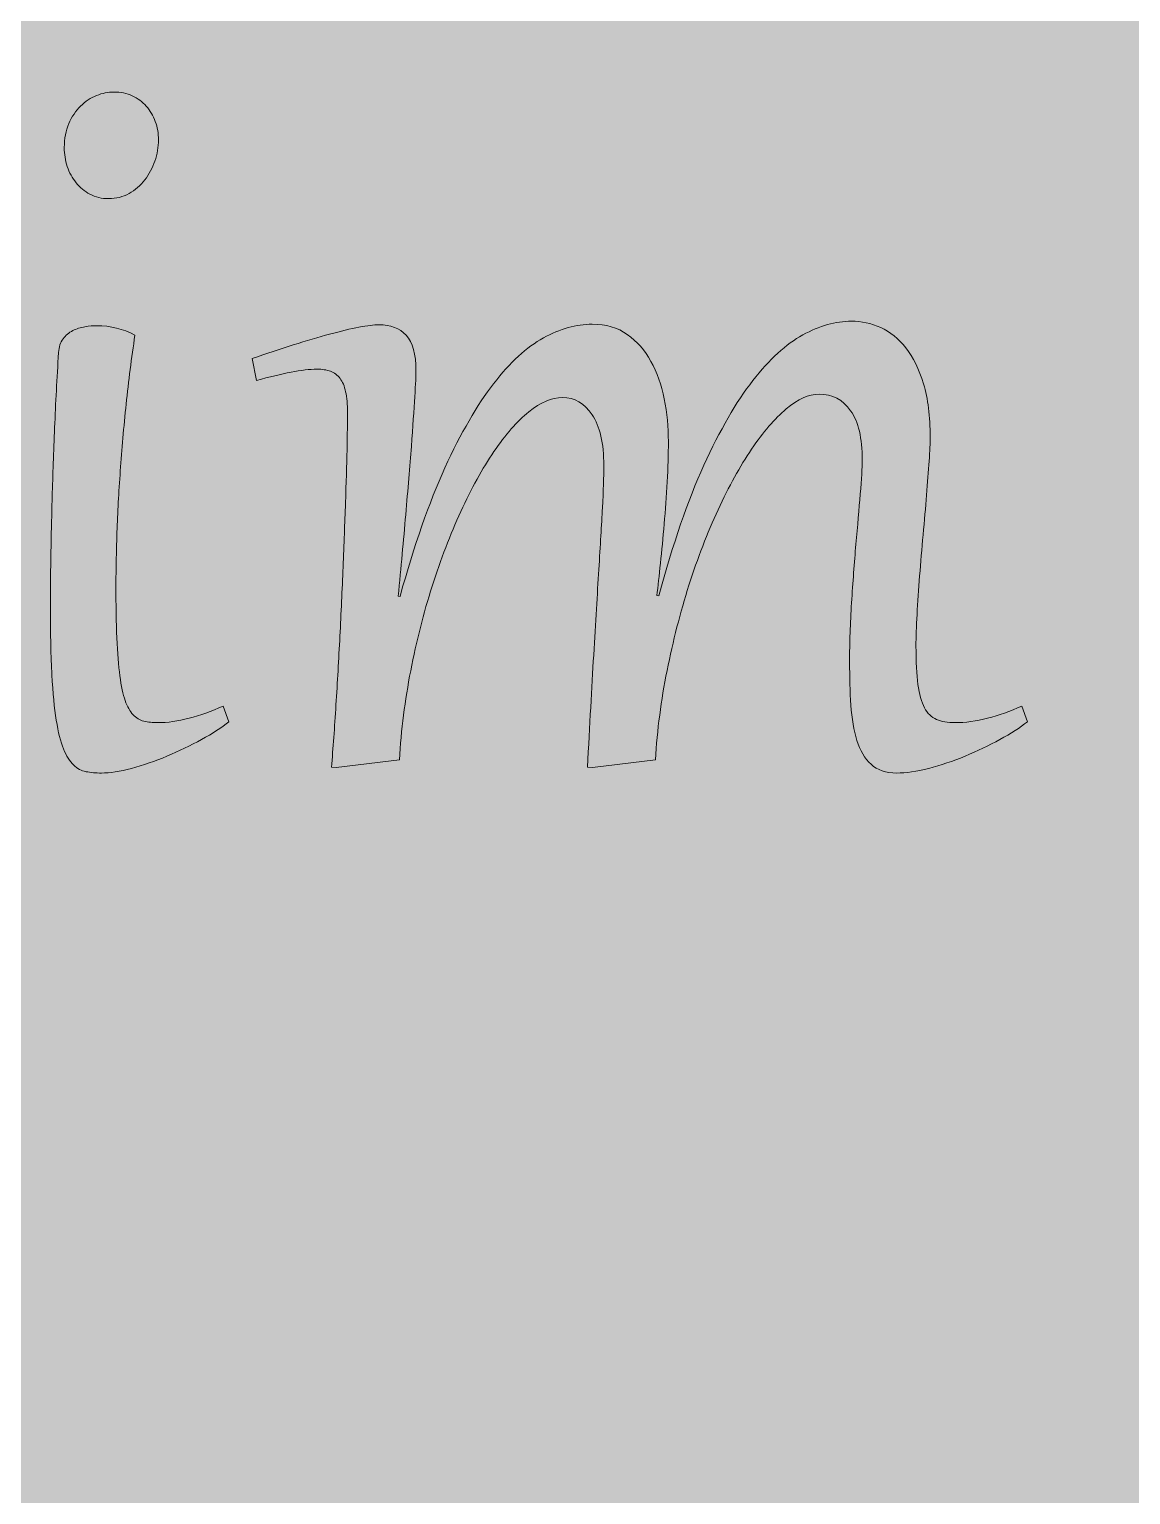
# Model space of a CAD drawing. Extents: x -4214 to -1795, y -2227 to -856.
# Drawn here: x -2883.1 to -2809.6, y -1884.3 to -1786.5 of the extents above; entities that cross this region are included whole.
import ezdxf

# ---------------------------------------------------------------- set-up
doc = ezdxf.new("R2010")
doc.units = 0
doc.header["$MEASUREMENT"] = 0
doc.layers.add('Layer 1', color=7, linetype='Continuous')

# ---------------------------------------------------------------- blocks, each defined once
blk = doc.blocks.new('block 14')
at = {"layer": 'Layer 1', "true_color": 0x2a3f49}
h = blk.add_hatch(color=149, dxfattribs=at)
h.dxf.hatch_style = 2
edge = h.paths.add_edge_path()
edge.add_spline(control_points=[(-2876.015, -1806.922), (-2876.243, -1808.447), (-2876.438, -1809.983), (-2876.599, -1811.519), (-2876.76, -1813.06), (-2876.891, -1814.545), (-2876.991, -1815.984), (-2877.093, -1817.417), (-2877.167, -1818.779), (-2877.213, -1820.059), (-2877.259, -1821.344), (-2877.282, -1822.501), (-2877.282, -1823.536), (-2877.282, -1824.928), (-2877.262, -1826.126), (-2877.224, -1827.13), (-2877.183, -1828.128), (-2877.116, -1828.973), (-2877.021, -1829.654), (-2876.927, -1830.34), (-2876.809, -1830.888), (-2876.668, -1831.297), (-2876.527, -1831.707), (-2876.353, -1832.024), (-2876.146, -1832.244), (-2875.939, -1832.465), (-2875.695, -1832.608), (-2875.421, -1832.68), (-2875.145, -1832.746), (-2874.833, -1832.777), (-2874.484, -1832.777), (-2873.839, -1832.777), (-2873.146, -1832.68), (-2872.401, -1832.485), (-2871.656, -1832.29), (-2870.901, -1832.019), (-2870.135, -1831.671), (-2870.135, -1831.671), (-2869.751, -1832.715), (-2869.751, -1832.715), (-2870.235, -1833.104), (-2870.842, -1833.504), (-2871.574, -1833.903), (-2872.306, -1834.308), (-2873.074, -1834.676), (-2873.88, -1835.014), (-2874.687, -1835.347), (-2875.475, -1835.618), (-2876.246, -1835.828), (-2877.019, -1836.038), (-2877.687, -1836.141), (-2878.25, -1836.141), (-2878.626, -1836.141), (-2878.969, -1836.11), (-2879.277, -1836.048), (-2879.586, -1835.992), (-2879.865, -1835.838), (-2880.114, -1835.598), (-2880.362, -1835.357), (-2880.582, -1834.999), (-2880.777, -1834.528), (-2880.971, -1834.062), (-2881.133, -1833.422), (-2881.261, -1832.618), (-2881.389, -1831.809), (-2881.486, -1830.806), (-2881.552, -1829.597), (-2881.619, -1828.389), (-2881.655, -1826.925), (-2881.655, -1825.205), (-2881.655, -1824.196), (-2881.645, -1823.059), (-2881.624, -1821.79), (-2881.604, -1820.525), (-2881.573, -1819.158), (-2881.532, -1817.704), (-2881.494, -1816.245), (-2881.44, -1814.709), (-2881.371, -1813.091), (-2881.304, -1811.473), (-2881.217, -1809.804), (-2881.11, -1808.089), (-2881.084, -1807.71), (-2880.982, -1807.408), (-2880.807, -1807.173), (-2880.633, -1806.937), (-2880.418, -1806.753), (-2880.162, -1806.625), (-2879.909, -1806.502), (-2879.638, -1806.415), (-2879.348, -1806.364), (-2879.059, -1806.318), (-2878.793, -1806.297), (-2878.552, -1806.297), (-2877.654, -1806.297), (-2876.806, -1806.502), (-2876.015, -1806.922)], knot_values=[0, 0, 0, 0, 1, 1, 1, 2, 2, 2, 3, 3, 3, 4, 4, 4, 5, 5, 5, 6, 6, 6, 7, 7, 7, 8, 8, 8, 9, 9, 9, 10, 10, 10, 11, 11, 11, 12, 12, 12, 13, 13, 13, 14, 14, 14, 15, 15, 15, 16, 16, 16, 17, 17, 17, 18, 18, 18, 19, 19, 19, 20, 20, 20, 21, 21, 21, 22, 22, 22, 23, 23, 23, 24, 24, 24, 25, 25, 25, 26, 26, 26, 27, 27, 27, 28, 28, 28, 29, 29, 29, 30, 30, 30, 31, 31, 31, 32, 32, 32, 32], degree=3, periodic=1)
edge = h.paths.add_edge_path()
edge.add_spline(control_points=[(-2877.766, -1797.819), (-2878.237, -1797.819), (-2878.652, -1797.721), (-2879.016, -1797.527), (-2879.379, -1797.332), (-2879.686, -1797.076), (-2879.942, -1796.759), (-2880.196, -1796.442), (-2880.393, -1796.083), (-2880.526, -1795.674), (-2880.659, -1795.264), (-2880.728, -1794.844), (-2880.728, -1794.414), (-2880.728, -1793.81), (-2880.626, -1793.277), (-2880.426, -1792.812), (-2880.224, -1792.351), (-2879.963, -1791.962), (-2879.64, -1791.644), (-2879.318, -1791.327), (-2878.962, -1791.091), (-2878.573, -1790.938), (-2878.184, -1790.784), (-2877.8, -1790.707), (-2877.423, -1790.707), (-2876.968, -1790.707), (-2876.558, -1790.789), (-2876.197, -1790.958), (-2875.834, -1791.127), (-2875.521, -1791.358), (-2875.26, -1791.655), (-2874.996, -1791.951), (-2874.797, -1792.289), (-2874.656, -1792.673), (-2874.515, -1793.052), (-2874.444, -1793.467), (-2874.444, -1793.907), (-2874.444, -1794.378), (-2874.525, -1794.844), (-2874.687, -1795.31), (-2874.845, -1795.771), (-2875.071, -1796.191), (-2875.36, -1796.57), (-2875.649, -1796.943), (-2875.997, -1797.245), (-2876.407, -1797.476), (-2876.817, -1797.701), (-2877.27, -1797.819), (-2877.766, -1797.819)], knot_values=[0, 0, 0, 0, 1, 1, 1, 2, 2, 2, 3, 3, 3, 4, 4, 4, 5, 5, 5, 6, 6, 6, 7, 7, 7, 8, 8, 8, 9, 9, 9, 10, 10, 10, 11, 11, 11, 12, 12, 12, 13, 13, 13, 14, 14, 14, 15, 15, 15, 16, 16, 16, 16], degree=3, periodic=1)
h = blk.add_hatch(color=149, dxfattribs=at)
h.dxf.hatch_style = 2
edge = h.paths.add_edge_path()
edge.add_spline(control_points=[(-2868.202, -1808.488), (-2867.25, -1808.156), (-2866.334, -1807.848), (-2865.453, -1807.572), (-2864.575, -1807.301), (-2863.766, -1807.06), (-2863.029, -1806.86), (-2862.289, -1806.656), (-2861.639, -1806.502), (-2861.073, -1806.394), (-2860.51, -1806.287), (-2860.067, -1806.236), (-2859.745, -1806.236), (-2858.966, -1806.236), (-2858.36, -1806.466), (-2857.922, -1806.927), (-2857.487, -1807.393), (-2857.269, -1808.186), (-2857.269, -1809.318), (-2857.269, -1809.584), (-2857.295, -1810.158), (-2857.348, -1811.038), (-2857.402, -1811.919), (-2857.479, -1813.019), (-2857.579, -1814.351), (-2857.681, -1815.682), (-2857.804, -1817.197), (-2857.953, -1818.902), (-2858.101, -1820.607), (-2858.268, -1822.419), (-2858.457, -1824.339), (-2858.457, -1824.339), (-2858.334, -1824.36), (-2858.334, -1824.36), (-2857.395, -1820.95), (-2856.396, -1818.088), (-2855.334, -1815.769), (-2854.274, -1813.455), (-2853.194, -1811.586), (-2852.093, -1810.163), (-2850.992, -1808.739), (-2849.884, -1807.72), (-2848.77, -1807.111), (-2847.654, -1806.502), (-2846.574, -1806.195), (-2845.527, -1806.195), (-2844.6, -1806.195), (-2843.814, -1806.425), (-2843.172, -1806.881), (-2842.527, -1807.336), (-2842.002, -1807.936), (-2841.6, -1808.673), (-2841.198, -1809.41), (-2840.901, -1810.245), (-2840.714, -1811.176), (-2840.525, -1812.113), (-2840.433, -1813.06), (-2840.433, -1814.028), (-2840.433, -1814.873), (-2840.458, -1815.769), (-2840.512, -1816.716), (-2840.566, -1817.663), (-2840.632, -1818.595), (-2840.714, -1819.517), (-2840.794, -1820.438), (-2840.878, -1821.308), (-2840.965, -1822.133), (-2841.052, -1822.962), (-2841.129, -1823.684), (-2841.198, -1824.298), (-2841.198, -1824.298), (-2841.075, -1824.319), (-2841.075, -1824.319), (-2840.136, -1820.858), (-2839.132, -1817.95), (-2838.065, -1815.61), (-2836.997, -1813.265), (-2835.912, -1811.381), (-2834.803, -1809.958), (-2833.695, -1808.54), (-2832.584, -1807.521), (-2831.47, -1806.912), (-2830.357, -1806.297), (-2829.274, -1805.995), (-2828.227, -1805.995), (-2827.556, -1805.995), (-2826.906, -1806.133), (-2826.274, -1806.415), (-2825.644, -1806.697), (-2825.083, -1807.152), (-2824.592, -1807.777), (-2824.103, -1808.401), (-2823.709, -1809.2), (-2823.414, -1810.183), (-2823.12, -1811.161), (-2822.972, -1812.344), (-2822.972, -1813.726), (-2822.972, -1814.115), (-2822.995, -1814.648), (-2823.041, -1815.329), (-2823.089, -1816.004), (-2823.146, -1816.762), (-2823.212, -1817.591), (-2823.281, -1818.426), (-2823.358, -1819.307), (-2823.445, -1820.244), (-2823.532, -1821.175), (-2823.609, -1822.092), (-2823.676, -1822.988), (-2823.745, -1823.889), (-2823.801, -1824.744), (-2823.847, -1825.558), (-2823.896, -1826.372), (-2823.919, -1827.073), (-2823.919, -1827.662), (-2823.919, -1828.712), (-2823.875, -1829.562), (-2823.788, -1830.222), (-2823.699, -1830.877), (-2823.555, -1831.4), (-2823.353, -1831.778), (-2823.153, -1832.162), (-2822.885, -1832.424), (-2822.549, -1832.567), (-2822.214, -1832.705), (-2821.804, -1832.777), (-2821.32, -1832.777), (-2820.622, -1832.777), (-2819.897, -1832.68), (-2819.144, -1832.485), (-2818.394, -1832.29), (-2817.634, -1832.019), (-2816.869, -1831.671), (-2816.869, -1831.671), (-2816.487, -1832.715), (-2816.487, -1832.715), (-2816.971, -1833.104), (-2817.58, -1833.504), (-2818.32, -1833.903), (-2819.057, -1834.308), (-2819.833, -1834.676), (-2820.645, -1835.014), (-2821.459, -1835.347), (-2822.268, -1835.618), (-2823.071, -1835.828), (-2823.878, -1836.038), (-2824.589, -1836.141), (-2825.206, -1836.141), (-2825.931, -1836.141), (-2826.502, -1835.946), (-2826.919, -1835.557), (-2827.334, -1835.168), (-2827.646, -1834.635), (-2827.856, -1833.965), (-2828.063, -1833.294), (-2828.196, -1832.511), (-2828.258, -1831.609), (-2828.319, -1830.708), (-2828.347, -1829.746), (-2828.347, -1828.712), (-2828.347, -1827.462), (-2828.304, -1826.152), (-2828.217, -1824.785), (-2828.13, -1823.413), (-2828.032, -1822.112), (-2827.925, -1820.873), (-2827.817, -1819.639), (-2827.72, -1818.523), (-2827.633, -1817.525), (-2827.546, -1816.521), (-2827.503, -1815.769), (-2827.503, -1815.257), (-2827.503, -1813.793), (-2827.761, -1812.697), (-2828.278, -1811.965), (-2828.795, -1811.233), (-2829.497, -1810.864), (-2830.382, -1810.864), (-2831.066, -1810.864), (-2831.796, -1811.192), (-2832.569, -1811.842), (-2833.339, -1812.492), (-2834.112, -1813.393), (-2834.883, -1814.53), (-2835.656, -1815.672), (-2836.401, -1817.018), (-2837.12, -1818.569), (-2837.837, -1820.121), (-2838.485, -1821.8), (-2839.063, -1823.612), (-2839.639, -1825.425), (-2840.125, -1827.324), (-2840.522, -1829.306), (-2840.919, -1831.282), (-2841.178, -1833.268), (-2841.298, -1835.255), (-2841.298, -1835.255), (-2845.506, -1835.777), (-2845.506, -1835.777), (-2845.506, -1835.777), (-2845.829, -1835.757), (-2845.829, -1835.757), (-2845.68, -1832.941), (-2845.545, -1830.442), (-2845.417, -1828.266), (-2845.289, -1826.09), (-2845.174, -1824.191), (-2845.074, -1822.568), (-2844.974, -1820.945), (-2844.892, -1819.568), (-2844.833, -1818.441), (-2844.772, -1817.31), (-2844.741, -1816.378), (-2844.741, -1815.641), (-2844.741, -1814.136), (-2845, -1812.999), (-2845.517, -1812.236), (-2846.034, -1811.473), (-2846.694, -1811.089), (-2847.501, -1811.089), (-2848.212, -1811.089), (-2848.96, -1811.407), (-2849.746, -1812.047), (-2850.531, -1812.682), (-2851.307, -1813.567), (-2852.073, -1814.694), (-2852.838, -1815.82), (-2853.573, -1817.151), (-2854.277, -1818.692), (-2854.983, -1820.228), (-2855.621, -1821.887), (-2856.191, -1823.674), (-2856.762, -1825.461), (-2857.238, -1827.34), (-2857.62, -1829.316), (-2858.004, -1831.287), (-2858.255, -1833.268), (-2858.375, -1835.255), (-2858.375, -1835.255), (-2862.584, -1835.777), (-2862.584, -1835.777), (-2862.584, -1835.777), (-2862.906, -1835.757), (-2862.906, -1835.757), (-2862.799, -1834.482), (-2862.699, -1833.094), (-2862.604, -1831.589), (-2862.512, -1830.084), (-2862.422, -1828.558), (-2862.343, -1827.007), (-2862.264, -1825.455), (-2862.192, -1823.92), (-2862.13, -1822.394), (-2862.072, -1820.873), (-2862.018, -1819.45), (-2861.969, -1818.129), (-2861.923, -1816.803), (-2861.89, -1815.62), (-2861.869, -1814.571), (-2861.849, -1813.526), (-2861.839, -1812.697), (-2861.839, -1812.093), (-2861.839, -1811.545), (-2861.88, -1811.079), (-2861.961, -1810.705), (-2862.041, -1810.332), (-2862.166, -1810.03), (-2862.333, -1809.809), (-2862.502, -1809.589), (-2862.711, -1809.43), (-2862.967, -1809.338), (-2863.223, -1809.241), (-2863.526, -1809.195), (-2863.874, -1809.195), (-2864.358, -1809.195), (-2864.933, -1809.262), (-2865.604, -1809.395), (-2866.277, -1809.533), (-2867.043, -1809.712), (-2867.9, -1809.942), (-2867.9, -1809.942), (-2868.202, -1808.488), (-2868.202, -1808.488)], knot_values=[0, 0, 0, 0, 1, 1, 1, 2, 2, 2, 3, 3, 3, 4, 4, 4, 5, 5, 5, 6, 6, 6, 7, 7, 7, 8, 8, 8, 9, 9, 9, 10, 10, 10, 11, 11, 11, 12, 12, 12, 13, 13, 13, 14, 14, 14, 15, 15, 15, 16, 16, 16, 17, 17, 17, 18, 18, 18, 19, 19, 19, 20, 20, 20, 21, 21, 21, 22, 22, 22, 23, 23, 23, 24, 24, 24, 25, 25, 25, 26, 26, 26, 27, 27, 27, 28, 28, 28, 29, 29, 29, 30, 30, 30, 31, 31, 31, 32, 32, 32, 33, 33, 33, 34, 34, 34, 35, 35, 35, 36, 36, 36, 37, 37, 37, 38, 38, 38, 39, 39, 39, 40, 40, 40, 41, 41, 41, 42, 42, 42, 43, 43, 43, 44, 44, 44, 45, 45, 45, 46, 46, 46, 47, 47, 47, 48, 48, 48, 49, 49, 49, 50, 50, 50, 51, 51, 51, 52, 52, 52, 53, 53, 53, 54, 54, 54, 55, 55, 55, 56, 56, 56, 57, 57, 57, 58, 58, 58, 59, 59, 59, 60, 60, 60, 61, 61, 61, 62, 62, 62, 63, 63, 63, 64, 64, 64, 65, 65, 65, 66, 66, 66, 67, 67, 67, 68, 68, 68, 69, 69, 69, 70, 70, 70, 71, 71, 71, 72, 72, 72, 73, 73, 73, 74, 74, 74, 75, 75, 75, 76, 76, 76, 77, 77, 77, 78, 78, 78, 79, 79, 79, 80, 80, 80, 81, 81, 81, 82, 82, 82, 83, 83, 83, 84, 84, 84, 85, 85, 85, 86, 86, 86, 87, 87, 87, 88, 88, 88, 89, 89, 89, 90, 90, 90, 91, 91, 91, 92, 92, 92, 93, 93, 93, 94, 94, 94, 94], degree=3, periodic=1)
at = {"layer": 'Layer 1', "lineweight": 0}
for points, knots in [([(-2877.766, -1797.819), (-2878.237, -1797.819), (-2878.652, -1797.721), (-2879.016, -1797.527), (-2879.379, -1797.332), (-2879.686, -1797.076), (-2879.942, -1796.759), (-2880.196, -1796.442), (-2880.393, -1796.083), (-2880.526, -1795.674), (-2880.659, -1795.264), (-2880.728, -1794.844), (-2880.728, -1794.414), (-2880.728, -1793.81), (-2880.626, -1793.277), (-2880.426, -1792.812), (-2880.224, -1792.351), (-2879.963, -1791.962), (-2879.64, -1791.644), (-2879.318, -1791.327), (-2878.962, -1791.091), (-2878.573, -1790.938), (-2878.184, -1790.784), (-2877.8, -1790.707), (-2877.423, -1790.707), (-2876.968, -1790.707), (-2876.558, -1790.789), (-2876.197, -1790.958), (-2875.834, -1791.127), (-2875.521, -1791.358), (-2875.26, -1791.655), (-2874.996, -1791.951), (-2874.797, -1792.289), (-2874.656, -1792.673), (-2874.515, -1793.052), (-2874.444, -1793.467), (-2874.444, -1793.907), (-2874.444, -1794.378), (-2874.525, -1794.844), (-2874.687, -1795.31), (-2874.845, -1795.771), (-2875.071, -1796.191), (-2875.36, -1796.57), (-2875.649, -1796.943), (-2875.997, -1797.245), (-2876.407, -1797.476), (-2876.817, -1797.701), (-2877.27, -1797.819), (-2877.766, -1797.819)], [0, 0, 0, 0, 1, 1, 1, 2, 2, 2, 3, 3, 3, 4, 4, 4, 5, 5, 5, 6, 6, 6, 7, 7, 7, 8, 8, 8, 9, 9, 9, 10, 10, 10, 11, 11, 11, 12, 12, 12, 13, 13, 13, 14, 14, 14, 15, 15, 15, 16, 16, 16, 16]), ([(-2876.015, -1806.922), (-2876.243, -1808.447), (-2876.438, -1809.983), (-2876.599, -1811.519), (-2876.76, -1813.06), (-2876.891, -1814.545), (-2876.991, -1815.984), (-2877.093, -1817.417), (-2877.167, -1818.779), (-2877.213, -1820.059), (-2877.259, -1821.344), (-2877.282, -1822.501), (-2877.282, -1823.536), (-2877.282, -1824.928), (-2877.262, -1826.126), (-2877.224, -1827.13), (-2877.183, -1828.128), (-2877.116, -1828.973), (-2877.021, -1829.654), (-2876.927, -1830.34), (-2876.809, -1830.888), (-2876.668, -1831.297), (-2876.527, -1831.707), (-2876.353, -1832.024), (-2876.146, -1832.244), (-2875.939, -1832.465), (-2875.695, -1832.608), (-2875.421, -1832.68), (-2875.145, -1832.746), (-2874.833, -1832.777), (-2874.484, -1832.777), (-2873.839, -1832.777), (-2873.146, -1832.68), (-2872.401, -1832.485), (-2871.656, -1832.29), (-2870.901, -1832.019), (-2870.135, -1831.671), (-2870.135, -1831.671), (-2869.751, -1832.715), (-2869.751, -1832.715), (-2870.235, -1833.104), (-2870.842, -1833.504), (-2871.574, -1833.903), (-2872.306, -1834.308), (-2873.074, -1834.676), (-2873.88, -1835.014), (-2874.687, -1835.347), (-2875.475, -1835.618), (-2876.246, -1835.828), (-2877.019, -1836.038), (-2877.687, -1836.141), (-2878.25, -1836.141), (-2878.626, -1836.141), (-2878.969, -1836.11), (-2879.277, -1836.048), (-2879.586, -1835.992), (-2879.865, -1835.838), (-2880.114, -1835.598), (-2880.362, -1835.357), (-2880.582, -1834.999), (-2880.777, -1834.528), (-2880.971, -1834.062), (-2881.133, -1833.422), (-2881.261, -1832.618), (-2881.389, -1831.809), (-2881.486, -1830.806), (-2881.552, -1829.597), (-2881.619, -1828.389), (-2881.655, -1826.925), (-2881.655, -1825.205), (-2881.655, -1824.196), (-2881.645, -1823.059), (-2881.624, -1821.79), (-2881.604, -1820.525), (-2881.573, -1819.158), (-2881.532, -1817.704), (-2881.494, -1816.245), (-2881.44, -1814.709), (-2881.371, -1813.091), (-2881.304, -1811.473), (-2881.217, -1809.804), (-2881.11, -1808.089), (-2881.084, -1807.71), (-2880.982, -1807.408), (-2880.807, -1807.173), (-2880.633, -1806.937), (-2880.418, -1806.753), (-2880.162, -1806.625), (-2879.909, -1806.502), (-2879.638, -1806.415), (-2879.348, -1806.364), (-2879.059, -1806.318), (-2878.793, -1806.297), (-2878.552, -1806.297), (-2877.654, -1806.297), (-2876.806, -1806.502), (-2876.015, -1806.922)], [0, 0, 0, 0, 1, 1, 1, 2, 2, 2, 3, 3, 3, 4, 4, 4, 5, 5, 5, 6, 6, 6, 7, 7, 7, 8, 8, 8, 9, 9, 9, 10, 10, 10, 11, 11, 11, 12, 12, 12, 13, 13, 13, 14, 14, 14, 15, 15, 15, 16, 16, 16, 17, 17, 17, 18, 18, 18, 19, 19, 19, 20, 20, 20, 21, 21, 21, 22, 22, 22, 23, 23, 23, 24, 24, 24, 25, 25, 25, 26, 26, 26, 27, 27, 27, 28, 28, 28, 29, 29, 29, 30, 30, 30, 31, 31, 31, 32, 32, 32, 32]), ([(-2868.202, -1808.488), (-2867.25, -1808.156), (-2866.334, -1807.848), (-2865.453, -1807.572), (-2864.575, -1807.301), (-2863.766, -1807.06), (-2863.029, -1806.86), (-2862.289, -1806.656), (-2861.639, -1806.502), (-2861.073, -1806.394), (-2860.51, -1806.287), (-2860.067, -1806.236), (-2859.745, -1806.236), (-2858.966, -1806.236), (-2858.36, -1806.466), (-2857.922, -1806.927), (-2857.487, -1807.393), (-2857.269, -1808.186), (-2857.269, -1809.318), (-2857.269, -1809.584), (-2857.295, -1810.158), (-2857.348, -1811.038), (-2857.402, -1811.919), (-2857.479, -1813.019), (-2857.579, -1814.351), (-2857.681, -1815.682), (-2857.804, -1817.197), (-2857.953, -1818.902), (-2858.101, -1820.607), (-2858.268, -1822.419), (-2858.457, -1824.339), (-2858.457, -1824.339), (-2858.334, -1824.36), (-2858.334, -1824.36), (-2857.395, -1820.95), (-2856.396, -1818.088), (-2855.334, -1815.769), (-2854.274, -1813.455), (-2853.194, -1811.586), (-2852.093, -1810.163), (-2850.992, -1808.739), (-2849.884, -1807.72), (-2848.77, -1807.111), (-2847.654, -1806.502), (-2846.574, -1806.195), (-2845.527, -1806.195), (-2844.6, -1806.195), (-2843.814, -1806.425), (-2843.172, -1806.881), (-2842.527, -1807.336), (-2842.002, -1807.936), (-2841.6, -1808.673), (-2841.198, -1809.41), (-2840.901, -1810.245), (-2840.714, -1811.176), (-2840.525, -1812.113), (-2840.433, -1813.06), (-2840.433, -1814.028), (-2840.433, -1814.873), (-2840.458, -1815.769), (-2840.512, -1816.716), (-2840.566, -1817.663), (-2840.632, -1818.595), (-2840.714, -1819.517), (-2840.794, -1820.438), (-2840.878, -1821.308), (-2840.965, -1822.133), (-2841.052, -1822.962), (-2841.129, -1823.684), (-2841.198, -1824.298), (-2841.198, -1824.298), (-2841.075, -1824.319), (-2841.075, -1824.319), (-2840.136, -1820.858), (-2839.132, -1817.95), (-2838.065, -1815.61), (-2836.997, -1813.265), (-2835.912, -1811.381), (-2834.803, -1809.958), (-2833.695, -1808.54), (-2832.584, -1807.521), (-2831.47, -1806.912), (-2830.357, -1806.297), (-2829.274, -1805.995), (-2828.227, -1805.995), (-2827.556, -1805.995), (-2826.906, -1806.133), (-2826.274, -1806.415), (-2825.644, -1806.697), (-2825.083, -1807.152), (-2824.592, -1807.777), (-2824.103, -1808.401), (-2823.709, -1809.2), (-2823.414, -1810.183), (-2823.12, -1811.161), (-2822.972, -1812.344), (-2822.972, -1813.726), (-2822.972, -1814.115), (-2822.995, -1814.648), (-2823.041, -1815.329), (-2823.089, -1816.004), (-2823.146, -1816.762), (-2823.212, -1817.591), (-2823.281, -1818.426), (-2823.358, -1819.307), (-2823.445, -1820.244), (-2823.532, -1821.175), (-2823.609, -1822.092), (-2823.676, -1822.988), (-2823.745, -1823.889), (-2823.801, -1824.744), (-2823.847, -1825.558), (-2823.896, -1826.372), (-2823.919, -1827.073), (-2823.919, -1827.662), (-2823.919, -1828.712), (-2823.875, -1829.562), (-2823.788, -1830.222), (-2823.699, -1830.877), (-2823.555, -1831.4), (-2823.353, -1831.778), (-2823.153, -1832.162), (-2822.885, -1832.424), (-2822.549, -1832.567), (-2822.214, -1832.705), (-2821.804, -1832.777), (-2821.32, -1832.777), (-2820.622, -1832.777), (-2819.897, -1832.68), (-2819.144, -1832.485), (-2818.394, -1832.29), (-2817.634, -1832.019), (-2816.869, -1831.671), (-2816.869, -1831.671), (-2816.487, -1832.715), (-2816.487, -1832.715), (-2816.971, -1833.104), (-2817.58, -1833.504), (-2818.32, -1833.903), (-2819.057, -1834.308), (-2819.833, -1834.676), (-2820.645, -1835.014), (-2821.459, -1835.347), (-2822.268, -1835.618), (-2823.071, -1835.828), (-2823.878, -1836.038), (-2824.589, -1836.141), (-2825.206, -1836.141), (-2825.931, -1836.141), (-2826.502, -1835.946), (-2826.919, -1835.557), (-2827.334, -1835.168), (-2827.646, -1834.635), (-2827.856, -1833.965), (-2828.063, -1833.294), (-2828.196, -1832.511), (-2828.258, -1831.609), (-2828.319, -1830.708), (-2828.347, -1829.746), (-2828.347, -1828.712), (-2828.347, -1827.462), (-2828.304, -1826.152), (-2828.217, -1824.785), (-2828.13, -1823.413), (-2828.032, -1822.112), (-2827.925, -1820.873), (-2827.817, -1819.639), (-2827.72, -1818.523), (-2827.633, -1817.525), (-2827.546, -1816.521), (-2827.503, -1815.769), (-2827.503, -1815.257), (-2827.503, -1813.793), (-2827.761, -1812.697), (-2828.278, -1811.965), (-2828.795, -1811.233), (-2829.497, -1810.864), (-2830.382, -1810.864), (-2831.066, -1810.864), (-2831.796, -1811.192), (-2832.569, -1811.842), (-2833.339, -1812.492), (-2834.112, -1813.393), (-2834.883, -1814.53), (-2835.656, -1815.672), (-2836.401, -1817.018), (-2837.12, -1818.569), (-2837.837, -1820.121), (-2838.485, -1821.8), (-2839.063, -1823.612), (-2839.639, -1825.425), (-2840.125, -1827.324), (-2840.522, -1829.306), (-2840.919, -1831.282), (-2841.178, -1833.268), (-2841.298, -1835.255), (-2841.298, -1835.255), (-2845.506, -1835.777), (-2845.506, -1835.777), (-2845.506, -1835.777), (-2845.829, -1835.757), (-2845.829, -1835.757), (-2845.68, -1832.941), (-2845.545, -1830.442), (-2845.417, -1828.266), (-2845.289, -1826.09), (-2845.174, -1824.191), (-2845.074, -1822.568), (-2844.974, -1820.945), (-2844.892, -1819.568), (-2844.833, -1818.441), (-2844.772, -1817.31), (-2844.741, -1816.378), (-2844.741, -1815.641), (-2844.741, -1814.136), (-2845, -1812.999), (-2845.517, -1812.236), (-2846.034, -1811.473), (-2846.694, -1811.089), (-2847.501, -1811.089), (-2848.212, -1811.089), (-2848.96, -1811.407), (-2849.746, -1812.047), (-2850.531, -1812.682), (-2851.307, -1813.567), (-2852.073, -1814.694), (-2852.838, -1815.82), (-2853.573, -1817.151), (-2854.277, -1818.692), (-2854.983, -1820.228), (-2855.621, -1821.887), (-2856.191, -1823.674), (-2856.762, -1825.461), (-2857.238, -1827.34), (-2857.62, -1829.316), (-2858.004, -1831.287), (-2858.255, -1833.268), (-2858.375, -1835.255), (-2858.375, -1835.255), (-2862.584, -1835.777), (-2862.584, -1835.777), (-2862.584, -1835.777), (-2862.906, -1835.757), (-2862.906, -1835.757), (-2862.799, -1834.482), (-2862.699, -1833.094), (-2862.604, -1831.589), (-2862.512, -1830.084), (-2862.422, -1828.558), (-2862.343, -1827.007), (-2862.264, -1825.455), (-2862.192, -1823.92), (-2862.13, -1822.394), (-2862.072, -1820.873), (-2862.018, -1819.45), (-2861.969, -1818.129), (-2861.923, -1816.803), (-2861.89, -1815.62), (-2861.869, -1814.571), (-2861.849, -1813.526), (-2861.839, -1812.697), (-2861.839, -1812.093), (-2861.839, -1811.545), (-2861.88, -1811.079), (-2861.961, -1810.705), (-2862.041, -1810.332), (-2862.166, -1810.03), (-2862.333, -1809.809), (-2862.502, -1809.589), (-2862.711, -1809.43), (-2862.967, -1809.338), (-2863.223, -1809.241), (-2863.526, -1809.195), (-2863.874, -1809.195), (-2864.358, -1809.195), (-2864.933, -1809.262), (-2865.604, -1809.395), (-2866.277, -1809.533), (-2867.043, -1809.712), (-2867.9, -1809.942), (-2867.9, -1809.942), (-2868.202, -1808.488), (-2868.202, -1808.488)], [0, 0, 0, 0, 1, 1, 1, 2, 2, 2, 3, 3, 3, 4, 4, 4, 5, 5, 5, 6, 6, 6, 7, 7, 7, 8, 8, 8, 9, 9, 9, 10, 10, 10, 11, 11, 11, 12, 12, 12, 13, 13, 13, 14, 14, 14, 15, 15, 15, 16, 16, 16, 17, 17, 17, 18, 18, 18, 19, 19, 19, 20, 20, 20, 21, 21, 21, 22, 22, 22, 23, 23, 23, 24, 24, 24, 25, 25, 25, 26, 26, 26, 27, 27, 27, 28, 28, 28, 29, 29, 29, 30, 30, 30, 31, 31, 31, 32, 32, 32, 33, 33, 33, 34, 34, 34, 35, 35, 35, 36, 36, 36, 37, 37, 37, 38, 38, 38, 39, 39, 39, 40, 40, 40, 41, 41, 41, 42, 42, 42, 43, 43, 43, 44, 44, 44, 45, 45, 45, 46, 46, 46, 47, 47, 47, 48, 48, 48, 49, 49, 49, 50, 50, 50, 51, 51, 51, 52, 52, 52, 53, 53, 53, 54, 54, 54, 55, 55, 55, 56, 56, 56, 57, 57, 57, 58, 58, 58, 59, 59, 59, 60, 60, 60, 61, 61, 61, 62, 62, 62, 63, 63, 63, 64, 64, 64, 65, 65, 65, 66, 66, 66, 67, 67, 67, 68, 68, 68, 69, 69, 69, 70, 70, 70, 71, 71, 71, 72, 72, 72, 73, 73, 73, 74, 74, 74, 75, 75, 75, 76, 76, 76, 77, 77, 77, 78, 78, 78, 79, 79, 79, 80, 80, 80, 81, 81, 81, 82, 82, 82, 83, 83, 83, 84, 84, 84, 85, 85, 85, 86, 86, 86, 87, 87, 87, 88, 88, 88, 89, 89, 89, 90, 90, 90, 91, 91, 91, 92, 92, 92, 93, 93, 93, 94, 94, 94, 94])]:
    blk.add_open_spline(points, degree=3, knots=knots, dxfattribs=at)
blk = doc.blocks.new('block 13')
at = {"layer": 'Layer 1'}
blk.add_blockref('block 14', (0, 0), dxfattribs=at)
blk = doc.blocks.new('block 3')
at = {"layer": 'Layer 1'}
blk.add_blockref('block 13', (0, 0), dxfattribs=at)
blk = doc.blocks.new('block 2')
at = {"layer": 'Layer 1', "true_color": 0xd1f7fe}
h = blk.add_hatch(color=7, dxfattribs=at)
h.dxf.hatch_style = 2
edge = h.paths.add_edge_path()
edge.add_spline(control_points=[(-1794.659, -1541.431), (-1798.649, -1538.412), (-1802.263, -1532.957), (-1802.263, -1532.957), (-1818.61, -1510.462), (-1812.956, -1476.786), (-1816.44, -1444.447), (-1820.965, -1402.431), (-1845.854, -1390.896), (-1845.854, -1390.896), (-1804.05, -1322.514), (-1892.292, -1300.542), (-1892.292, -1235.18), (-1892.292, -1185.07), (-1862.628, -1142.357), (-1862.628, -1091.812), (-1862.628, -1048.7), (-1902.166, -1036.972), (-1902.166, -1036.972), (-1867.403, -1000.374), (-1890.029, -934.189), (-1946.844, -934.189), (-2005.099, -934.189), (-2041.371, -964.397), (-2090.141, -964.397), (-2164.557, -964.397), (-2207.797, -887.503), (-2269.21, -938.656), (-2361.653, -869.927), (-2476.864, -966.117), (-2551.279, -966.117), (-2625.692, -966.117), (-2641.586, -875.556), (-2696.264, -901.096), (-2661.195, -910.159), (-2669.29, -950.941), (-2696.643, -950.941), (-2728.631, -950.941), (-2744.91, -917.987), (-2781.111, -917.987), (-2815.612, -917.987), (-2899.41, -972.274), (-2996.855, -864.274), (-2996.855, -864.274), (-2999.685, -861.048), (-3004.227, -855.723), (-3008.771, -861.048), (-3011.602, -864.274), (-3011.602, -864.274), (-3109.046, -972.274), (-3192.844, -917.987), (-3227.345, -917.987), (-3263.546, -917.987), (-3279.825, -950.941), (-3311.816, -950.941), (-3339.168, -950.941), (-3347.261, -910.159), (-3312.192, -901.096), (-3366.87, -875.556), (-3382.764, -966.117), (-3457.177, -966.117), (-3531.593, -966.117), (-3646.803, -869.927), (-3739.248, -938.656), (-3800.66, -887.503), (-3843.9, -964.397), (-3918.315, -964.397), (-3967.085, -964.397), (-4003.357, -934.189), (-4061.612, -934.189), (-4118.429, -934.189), (-4141.053, -1000.374), (-4106.29, -1036.972), (-4106.29, -1036.972), (-4145.828, -1048.7), (-4145.828, -1091.812), (-4145.828, -1142.357), (-4116.166, -1185.07), (-4116.166, -1235.18), (-4116.166, -1300.542), (-4204.407, -1322.514), (-4162.603, -1390.896), (-4162.603, -1390.896), (-4187.491, -1402.431), (-4192.018, -1444.447), (-4195.5, -1476.786), (-4189.846, -1510.462), (-4206.193, -1532.957), (-4206.193, -1532.957), (-4209.854, -1538.247), (-4213.797, -1541.431), (-4209.783, -1544.99), (-4206.193, -1549.904), (-4206.193, -1549.904), (-4189.846, -1572.399), (-4195.5, -1606.075), (-4192.018, -1638.414), (-4187.491, -1680.43), (-4162.603, -1691.965), (-4162.603, -1691.965), (-4204.407, -1760.348), (-4116.166, -1782.319), (-4116.166, -1847.681), (-4116.166, -1897.791), (-4145.828, -1940.504), (-4145.828, -1991.049), (-4145.828, -2034.161), (-4106.29, -2045.889), (-4106.29, -2045.889), (-4141.053, -2082.487), (-4118.429, -2148.672), (-4061.612, -2148.672), (-4003.357, -2148.672), (-3967.085, -2118.464), (-3918.315, -2118.464), (-3843.9, -2118.464), (-3800.66, -2195.358), (-3739.248, -2144.207), (-3646.803, -2212.934), (-3531.593, -2116.744), (-3457.177, -2116.744), (-3382.764, -2116.744), (-3366.87, -2207.305), (-3312.192, -2181.765), (-3347.261, -2172.702), (-3339.168, -2131.92), (-3311.816, -2131.92), (-3279.825, -2131.92), (-3263.546, -2164.874), (-3227.345, -2164.874), (-3192.844, -2164.874), (-3109.046, -2110.587), (-3011.602, -2218.587), (-3011.602, -2218.587), (-3008.771, -2221.813), (-3004.227, -2227.138), (-2999.685, -2221.813), (-2996.855, -2218.587), (-2996.855, -2218.587), (-2899.41, -2110.587), (-2815.612, -2164.874), (-2781.111, -2164.874), (-2744.91, -2164.874), (-2728.631, -2131.92), (-2696.643, -2131.92), (-2669.29, -2131.92), (-2661.195, -2172.702), (-2696.264, -2181.765), (-2641.586, -2207.305), (-2625.692, -2116.744), (-2551.279, -2116.744), (-2476.864, -2116.744), (-2361.653, -2212.934), (-2269.21, -2144.207), (-2207.797, -2195.358), (-2164.557, -2118.464), (-2090.141, -2118.464), (-2041.371, -2118.464), (-2005.099, -2148.672), (-1946.844, -2148.672), (-1890.029, -2148.672), (-1867.403, -2082.487), (-1902.166, -2045.889), (-1902.166, -2045.889), (-1862.628, -2034.161), (-1862.628, -1991.049), (-1862.628, -1940.504), (-1892.292, -1897.791), (-1892.292, -1847.681), (-1892.292, -1782.319), (-1804.05, -1760.348), (-1845.854, -1691.965), (-1845.854, -1691.965), (-1820.965, -1680.43), (-1816.44, -1638.414), (-1812.956, -1606.075), (-1818.61, -1572.399), (-1802.263, -1549.904), (-1802.263, -1549.904), (-1799.123, -1544.754), (-1794.659, -1541.431)], knot_values=[0, 0, 0, 0, 1, 1, 1, 2, 2, 2, 3, 3, 3, 4, 4, 4, 5, 5, 5, 6, 6, 6, 7, 7, 7, 8, 8, 8, 9, 9, 9, 10, 10, 10, 11, 11, 11, 12, 12, 12, 13, 13, 13, 14, 14, 14, 15, 15, 15, 16, 16, 16, 17, 17, 17, 18, 18, 18, 19, 19, 19, 20, 20, 20, 21, 21, 21, 22, 22, 22, 23, 23, 23, 24, 24, 24, 25, 25, 25, 26, 26, 26, 27, 27, 27, 28, 28, 28, 29, 29, 29, 30, 30, 30, 31, 31, 31, 32, 32, 32, 33, 33, 33, 34, 34, 34, 35, 35, 35, 36, 36, 36, 37, 37, 37, 38, 38, 38, 39, 39, 39, 40, 40, 40, 41, 41, 41, 42, 42, 42, 43, 43, 43, 44, 44, 44, 45, 45, 45, 46, 46, 46, 47, 47, 47, 48, 48, 48, 49, 49, 49, 50, 50, 50, 51, 51, 51, 52, 52, 52, 53, 53, 53, 54, 54, 54, 55, 55, 55, 56, 56, 56, 57, 57, 57, 58, 58, 58, 59, 59, 59, 60, 60, 60, 60], degree=3, periodic=1)
at = {"layer": 'Layer 1', "lineweight": 0}
blk.add_open_spline([(-1794.659, -1541.431), (-1798.649, -1538.412), (-1802.263, -1532.957), (-1802.263, -1532.957), (-1818.61, -1510.462), (-1812.956, -1476.786), (-1816.44, -1444.447), (-1820.965, -1402.431), (-1845.854, -1390.896), (-1845.854, -1390.896), (-1804.05, -1322.514), (-1892.292, -1300.542), (-1892.292, -1235.18), (-1892.292, -1185.07), (-1862.628, -1142.357), (-1862.628, -1091.812), (-1862.628, -1048.7), (-1902.166, -1036.972), (-1902.166, -1036.972), (-1867.403, -1000.374), (-1890.029, -934.189), (-1946.844, -934.189), (-2005.099, -934.189), (-2041.371, -964.397), (-2090.141, -964.397), (-2164.557, -964.397), (-2207.797, -887.503), (-2269.21, -938.656), (-2361.653, -869.927), (-2476.864, -966.117), (-2551.279, -966.117), (-2625.692, -966.117), (-2641.586, -875.556), (-2696.264, -901.096), (-2661.195, -910.159), (-2669.29, -950.941), (-2696.643, -950.941), (-2728.631, -950.941), (-2744.91, -917.987), (-2781.111, -917.987), (-2815.612, -917.987), (-2899.41, -972.274), (-2996.855, -864.274), (-2996.855, -864.274), (-2999.685, -861.048), (-3004.227, -855.723), (-3008.771, -861.048), (-3011.602, -864.274), (-3011.602, -864.274), (-3109.046, -972.274), (-3192.844, -917.987), (-3227.345, -917.987), (-3263.546, -917.987), (-3279.825, -950.941), (-3311.816, -950.941), (-3339.168, -950.941), (-3347.261, -910.159), (-3312.192, -901.096), (-3366.87, -875.556), (-3382.764, -966.117), (-3457.177, -966.117), (-3531.593, -966.117), (-3646.803, -869.927), (-3739.248, -938.656), (-3800.66, -887.503), (-3843.9, -964.397), (-3918.315, -964.397), (-3967.085, -964.397), (-4003.357, -934.189), (-4061.612, -934.189), (-4118.429, -934.189), (-4141.053, -1000.374), (-4106.29, -1036.972), (-4106.29, -1036.972), (-4145.828, -1048.7), (-4145.828, -1091.812), (-4145.828, -1142.357), (-4116.166, -1185.07), (-4116.166, -1235.18), (-4116.166, -1300.542), (-4204.407, -1322.514), (-4162.603, -1390.896), (-4162.603, -1390.896), (-4187.491, -1402.431), (-4192.018, -1444.447), (-4195.5, -1476.786), (-4189.846, -1510.462), (-4206.193, -1532.957), (-4206.193, -1532.957), (-4209.854, -1538.247), (-4213.797, -1541.431), (-4209.783, -1544.99), (-4206.193, -1549.904), (-4206.193, -1549.904), (-4189.846, -1572.399), (-4195.5, -1606.075), (-4192.018, -1638.414), (-4187.491, -1680.43), (-4162.603, -1691.965), (-4162.603, -1691.965), (-4204.407, -1760.348), (-4116.166, -1782.319), (-4116.166, -1847.681), (-4116.166, -1897.791), (-4145.828, -1940.504), (-4145.828, -1991.049), (-4145.828, -2034.161), (-4106.29, -2045.889), (-4106.29, -2045.889), (-4141.053, -2082.487), (-4118.429, -2148.672), (-4061.612, -2148.672), (-4003.357, -2148.672), (-3967.085, -2118.464), (-3918.315, -2118.464), (-3843.9, -2118.464), (-3800.66, -2195.358), (-3739.248, -2144.207), (-3646.803, -2212.934), (-3531.593, -2116.744), (-3457.177, -2116.744), (-3382.764, -2116.744), (-3366.87, -2207.305), (-3312.192, -2181.765), (-3347.261, -2172.702), (-3339.168, -2131.92), (-3311.816, -2131.92), (-3279.825, -2131.92), (-3263.546, -2164.874), (-3227.345, -2164.874), (-3192.844, -2164.874), (-3109.046, -2110.587), (-3011.602, -2218.587), (-3011.602, -2218.587), (-3008.771, -2221.813), (-3004.227, -2227.138), (-2999.685, -2221.813), (-2996.855, -2218.587), (-2996.855, -2218.587), (-2899.41, -2110.587), (-2815.612, -2164.874), (-2781.111, -2164.874), (-2744.91, -2164.874), (-2728.631, -2131.92), (-2696.643, -2131.92), (-2669.29, -2131.92), (-2661.195, -2172.702), (-2696.264, -2181.765), (-2641.586, -2207.305), (-2625.692, -2116.744), (-2551.279, -2116.744), (-2476.864, -2116.744), (-2361.653, -2212.934), (-2269.21, -2144.207), (-2207.797, -2195.358), (-2164.557, -2118.464), (-2090.141, -2118.464), (-2041.371, -2118.464), (-2005.099, -2148.672), (-1946.844, -2148.672), (-1890.029, -2148.672), (-1867.403, -2082.487), (-1902.166, -2045.889), (-1902.166, -2045.889), (-1862.628, -2034.161), (-1862.628, -1991.049), (-1862.628, -1940.504), (-1892.292, -1897.791), (-1892.292, -1847.681), (-1892.292, -1782.319), (-1804.05, -1760.348), (-1845.854, -1691.965), (-1845.854, -1691.965), (-1820.965, -1680.43), (-1816.44, -1638.414), (-1812.956, -1606.075), (-1818.61, -1572.399), (-1802.263, -1549.904), (-1802.263, -1549.904), (-1799.123, -1544.754), (-1794.659, -1541.431)], degree=3, knots=[0, 0, 0, 0, 1, 1, 1, 2, 2, 2, 3, 3, 3, 4, 4, 4, 5, 5, 5, 6, 6, 6, 7, 7, 7, 8, 8, 8, 9, 9, 9, 10, 10, 10, 11, 11, 11, 12, 12, 12, 13, 13, 13, 14, 14, 14, 15, 15, 15, 16, 16, 16, 17, 17, 17, 18, 18, 18, 19, 19, 19, 20, 20, 20, 21, 21, 21, 22, 22, 22, 23, 23, 23, 24, 24, 24, 25, 25, 25, 26, 26, 26, 27, 27, 27, 28, 28, 28, 29, 29, 29, 30, 30, 30, 31, 31, 31, 32, 32, 32, 33, 33, 33, 34, 34, 34, 35, 35, 35, 36, 36, 36, 37, 37, 37, 38, 38, 38, 39, 39, 39, 40, 40, 40, 41, 41, 41, 42, 42, 42, 43, 43, 43, 44, 44, 44, 45, 45, 45, 46, 46, 46, 47, 47, 47, 48, 48, 48, 49, 49, 49, 50, 50, 50, 51, 51, 51, 52, 52, 52, 53, 53, 53, 54, 54, 54, 55, 55, 55, 56, 56, 56, 57, 57, 57, 58, 58, 58, 59, 59, 59, 60, 60, 60, 60], dxfattribs=at)
at = {"layer": 'Layer 1'}
blk.add_blockref('block 3', (0, 0), dxfattribs=at)

msp = doc.modelspace()

# ---------------------------------------------------------------- block references
at = {"layer": 'Layer 1'}
msp.add_blockref('block 2', (0, 0), dxfattribs=at)

doc.saveas('drawing.dxf')
